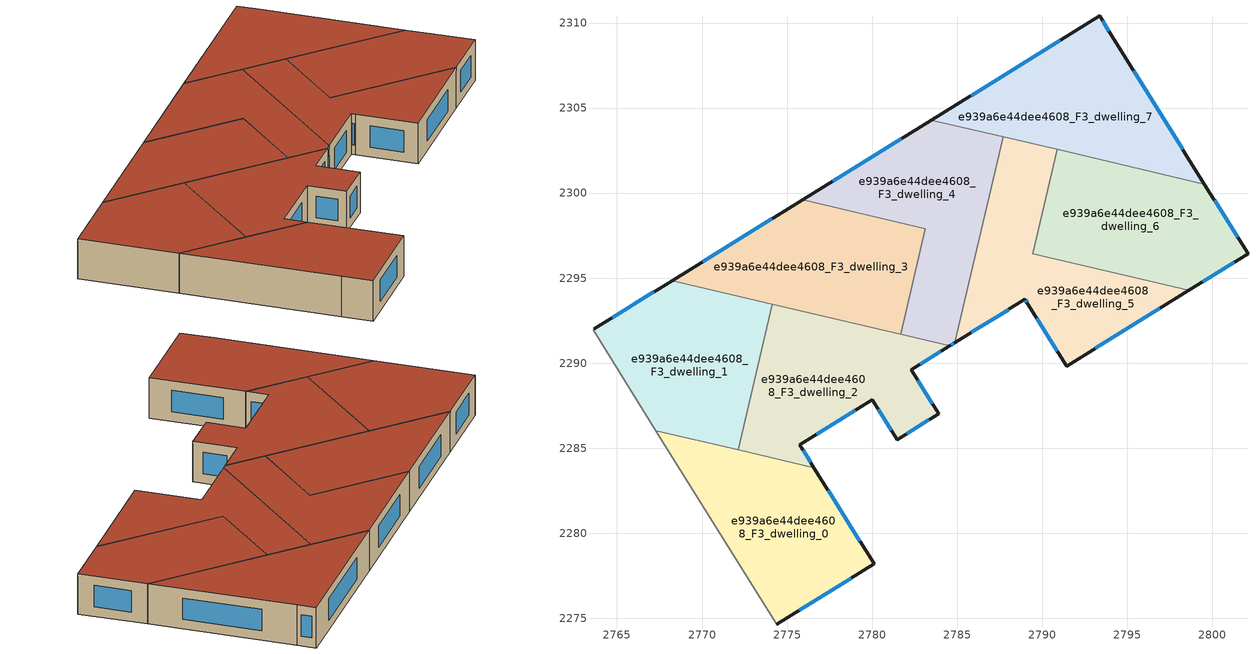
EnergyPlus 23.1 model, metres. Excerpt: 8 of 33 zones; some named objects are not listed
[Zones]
e939a6e44dee4608_F3_dwelling_0
 floor to e939a6e44dee4608_F2_dwelling_0 (EU_floor_Construction): 2776.58,2283.85 2780.11,2278.19 2774.38,2274.65 2773.24,2276.48 2767.29,2286.03 z9
 wall outside (EU_wall_Construction): 2774.38,2274.65 2780.11,2278.19 2776.58,2283.85 z9:12
 wall adiabatic (EU_wall_Construction): 2767.29,2286.03 2773.24,2276.48 2774.38,2274.65 z9:12
 wall to e939a6e44dee4608_F3_dwelling_1 (EU_wall_Construction): 2772.13,2284.9 2767.29,2286.03 z9:12
 wall to e939a6e44dee4608_F3_dwelling_2 (EU_wall_Construction): 2776.58,2283.85 2772.13,2284.9 z9:12
 window (EU_Window_Construction): 2779.28,2279.52 2777.41,2282.52 / 2775.73,2275.48 2778.77,2277.36 z9.7:11.3
 roof outside (EU_roof_Construction): 2780.11,2278.19 2776.58,2283.85 2767.29,2286.03 2773.24,2276.48 2774.38,2274.65 z12
e939a6e44dee4608_F3_dwelling_1
 floor to e939a6e44dee4608_F2_dwelling_1 (EU_floor_Construction): 2774.14,2293.47 2772.13,2284.9 2767.29,2286.03 2763.59,2291.97 2763.65,2292.01 2768.24,2294.85 z9
 wall outside (EU_wall_Construction): 2768.24,2294.85 2763.65,2292.01 z9:12
 wall adiabatic (EU_wall_Construction): 2763.65,2292.01 2763.59,2291.97 2767.29,2286.03 z9:12
 wall to e939a6e44dee4608_F3_dwelling_2 (EU_wall_Construction): 2772.13,2284.9 2774.14,2293.47 z9:12
 wall to e939a6e44dee4608_F3_dwelling_3 (EU_wall_Construction): 2774.14,2293.47 2768.24,2294.85 z9:12
 window (EU_Window_Construction): 2767.16,2294.19 2764.73,2292.68 z9.7:11.3
 roof outside (EU_roof_Construction): 2772.13,2284.9 2774.14,2293.47 2768.24,2294.85 2763.65,2292.01 2763.59,2291.97 2767.29,2286.03 z12
e939a6e44dee4608_F3_dwelling_2
 floor to e939a6e44dee4608_F2_dwelling_2 (EU_floor_Construction): 2784.57,2291.02 2782.29,2289.61 2783.92,2287.01 2781.47,2285.5 2780.01,2287.84 2775.74,2285.2 2776.58,2283.85 2772.13,2284.9 2774.14,2293.47 z9
 wall outside (EU_wall_Construction): 2776.58,2283.85 2775.74,2285.2 2780.01,2287.84 2781.47,2285.5 2783.92,2287.01 2782.29,2289.61 2784.57,2291.02 z9:12
 wall to e939a6e44dee4608_F3_dwelling_4 (EU_wall_Construction): 2784.57,2291.02 2781.68,2291.7 z9:12
 wall to e939a6e44dee4608_F3_dwelling_3 (EU_wall_Construction): 2781.68,2291.7 2774.14,2293.47 z9:12
 window (EU_Window_Construction): 2776.38,2284.17 2775.94,2284.89 / 2782.83,2289.94 2784.04,2290.69 / 2783.53,2287.62 2782.67,2289 / 2782.04,2285.85 2783.34,2286.66 / 2780.35,2287.29 2781.13,2286.05 / 2776.74,2285.82 2779.01,2287.22 z9.7:11.3
 roof outside (EU_roof_Construction): 2783.92,2287.01 2782.29,2289.61 2784.57,2291.02 2774.14,2293.47 2772.13,2284.9 2776.58,2283.85 2775.74,2285.2 2780.01,2287.84 2781.47,2285.5 z12
e939a6e44dee4608_F3_dwelling_3
 floor to e939a6e44dee4608_F2_dwelling_3 (EU_floor_Construction): 2783.14,2297.91 2781.68,2291.7 2768.24,2294.85 2775.91,2299.6 z9
 wall outside (EU_wall_Construction): 2775.91,2299.6 2768.24,2294.85 z9:12
 wall to e939a6e44dee4608_F3_dwelling_4 (EU_wall_Construction): 2781.68,2291.7 2783.14,2297.91 2775.91,2299.6 z9:12
 window (EU_Window_Construction): 2774.11,2298.49 2770.04,2295.97 z9.7:11.3
 roof outside (EU_roof_Construction): 2781.68,2291.7 2783.14,2297.91 2775.91,2299.6 2768.24,2294.85 z12
e939a6e44dee4608_F3_dwelling_4
 floor to e939a6e44dee4608_F2_dwelling_4 (EU_floor_Construction): 2787.71,2303.31 2784.87,2291.21 2784.57,2291.02 2781.68,2291.7 2783.14,2297.91 2775.91,2299.6 2783.49,2304.29 z9
 wall outside (EU_wall_Construction): 2783.49,2304.29 2775.91,2299.6 / 2784.57,2291.02 2784.87,2291.21 z9:12
 wall to e939a6e44dee4608_F3_dwelling_5 (EU_wall_Construction): 2784.87,2291.21 2787.71,2303.31 z9:12
 wall to e939a6e44dee4608_F3_dwelling_7 (EU_wall_Construction): 2787.71,2303.31 2783.49,2304.29 z9:12
 window (EU_Window_Construction): 2781.71,2303.19 2777.69,2300.7 / 2784.64,2291.07 2784.8,2291.16 z9.7:11.3
 roof outside (EU_roof_Construction): 2784.87,2291.21 2787.71,2303.31 2783.49,2304.29 2775.91,2299.6 2783.14,2297.91 2781.68,2291.7 2784.57,2291.02 z12
e939a6e44dee4608_F3_dwelling_5
 floor to e939a6e44dee4608_F2_dwelling_5 (EU_floor_Construction): 2790.87,2302.56 2789.43,2296.43 2798.61,2294.28 2791.44,2289.83 2789.13,2293.52 2788.99,2293.75 2784.87,2291.21 2787.71,2303.31 z9
 wall outside (EU_wall_Construction): 2784.87,2291.21 2788.99,2293.75 2789.13,2293.52 2791.44,2289.83 2798.61,2294.28 z9:12
 wall to e939a6e44dee4608_F3_dwelling_6 (EU_wall_Construction): 2798.61,2294.28 2789.43,2296.43 2790.87,2302.56 z9:12
 wall to e939a6e44dee4608_F3_dwelling_7 (EU_wall_Construction): 2790.87,2302.56 2787.71,2303.31 z9:12
 window (EU_Window_Construction): 2793.12,2290.88 2796.93,2293.23 / 2789.67,2292.65 2790.9,2290.7 / 2789.02,2293.7 2789.1,2293.57 / 2785.84,2291.8 2788.02,2293.15 z9.7:11.3
 roof outside (EU_roof_Construction): 2798.61,2294.28 2789.43,2296.43 2790.87,2302.56 2787.71,2303.31 2784.87,2291.21 2788.99,2293.75 2789.13,2293.52 2791.44,2289.83 z12
e939a6e44dee4608_F3_dwelling_6
 floor to e939a6e44dee4608_F2_dwelling_6 (EU_floor_Construction): 2799.54,2300.53 2802.1,2296.44 2798.61,2294.28 2789.43,2296.43 2790.87,2302.56 z9
 wall outside (EU_wall_Construction): 2798.61,2294.28 2802.1,2296.44 2799.54,2300.53 z9:12
 wall to e939a6e44dee4608_F3_dwelling_7 (EU_wall_Construction): 2799.54,2300.53 2790.87,2302.56 z9:12
 window (EU_Window_Construction): 2801.5,2297.4 2800.15,2299.57 / 2799.43,2294.78 2801.28,2295.93 z9.7:11.3
 roof outside (EU_roof_Construction): 2802.1,2296.44 2799.54,2300.53 2790.87,2302.56 2789.43,2296.43 2798.61,2294.28 z12
e939a6e44dee4608_F3_dwelling_7
 floor to e939a6e44dee4608_F2_dwelling_7 (EU_floor_Construction): 2794.09,2309.25 2799.54,2300.53 2783.49,2304.29 2793.39,2310.42 z9
 wall outside (EU_wall_Construction): 2799.54,2300.53 2794.09,2309.25 2793.39,2310.42 2783.49,2304.29 z9:12
 window (EU_Window_Construction): 2791.07,2308.98 2785.82,2305.73 / 2793.93,2309.52 2793.56,2310.15 / 2798.26,2302.58 2795.37,2307.2 z9.7:11.3
 roof outside (EU_roof_Construction): 2799.54,2300.53 2794.09,2309.25 2793.39,2310.42 2783.49,2304.29 z12
[Building]
EU S2 Campaign: North Axis=0; Terrain=City; Solar Distribution=FullExterior
[Site:Location]
Budapest.Ferenc.Liszt.Intl.AP: Latitude=47.437; Longitude=19.256; Time Zone=1; Elevation=185
[SizingPeriod:WeatherFileDays]
AnnualSizingPeriod: Begin Month=1; Begin Day of Month=1; End Month=12; End Day of Month=31; Day of Week for Start Day=Monday; Use Weather File Daylight Saving Period=No; Use Weather File Rain and Snow Indicators=No
[MATERIAL]
EU_InternalMass_Material: Roughness=MediumRough; Thickness=0.1; Conductivity=1; Density=1800; Specific Heat=900; Thermal Absorptance=0.9; Solar Absorptance=0.7; Visible Absorptance=0.7
[MATERIAL:NOMASS] Roughness=MediumRough; Thermal Absorptance=0.9; Solar Absorptance=0.7; Visible Absorptance=0.7
Name | Thermal Resistance
EU_wall_NoMass | 0.832559
EU_roof_NoMass | 1.39638
EU_floor_NoMass | 0.872794
[WINDOWMATERIAL:SIMPLEGLAZINGSYSTEM]
EU_Window_SimpleGlazing: UFactor=2.79869; Solar Heat Gain Coefficient=0.75; Visible Transmittance=0.75
[CONSTRUCTION]
EU_wall_Construction: EU_wall_NoMass
EU_roof_Construction: EU_roof_NoMass
EU_floor_Construction: EU_floor_NoMass
EU_Window_Construction: EU_Window_SimpleGlazing
EU_InternalMass_Construction: EU_InternalMass_Material
[ZONE] Type=1; Multiplier=1; Ceiling Height=autocalculate; Floor Area=autocalculate; Part of Total Floor Area=Yes
Name | Volume
e939a6e44dee4608_F3_dwelling_0 | 203.001
e939a6e44dee4608_F3_dwelling_1 | 202.999
e939a6e44dee4608_F3_dwelling_2 | 203.002
e939a6e44dee4608_F3_dwelling_3 | 202.952
e939a6e44dee4608_F3_dwelling_4 | 202.971
e939a6e44dee4608_F3_dwelling_5 | 202.998
e939a6e44dee4608_F3_dwelling_6 | 203.013
e939a6e44dee4608_F3_dwelling_7 | 203.012
[INTERNALMASS] Construction=EU_InternalMass_Construction
Name | Zone or ZoneList | Surface Area
e939a6e44dee4608_F3_dwelling_0_EU_InternalMass | e939a6e44dee4608_F3_dwelling_0 | 67.6668
e939a6e44dee4608_F3_dwelling_1_EU_InternalMass | e939a6e44dee4608_F3_dwelling_1 | 67.6662
e939a6e44dee4608_F3_dwelling_2_EU_InternalMass | e939a6e44dee4608_F3_dwelling_2 | 67.6668
e939a6e44dee4608_F3_dwelling_3_EU_InternalMass | e939a6e44dee4608_F3_dwelling_3 | 67.6525
e939a6e44dee4608_F3_dwelling_4_EU_InternalMass | e939a6e44dee4608_F3_dwelling_4 | 67.657
e939a6e44dee4608_F3_dwelling_5_EU_InternalMass | e939a6e44dee4608_F3_dwelling_5 | 67.6654
e939a6e44dee4608_F3_dwelling_6_EU_InternalMass | e939a6e44dee4608_F3_dwelling_6 | 67.6708
e939a6e44dee4608_F3_dwelling_7_EU_InternalMass | e939a6e44dee4608_F3_dwelling_7 | 67.6707
[OTHEREQUIPMENT] Fuel Type=Electricity; Design Level Calculation Method=Watts/Area; Power per Zone Floor Area=1; Fraction Latent=0; Fraction Radiant=0; Fraction Lost=0; Carbon Dioxide Generation Rate=0; EndUse Subcategory=EU_Step8_InternalGains
Name | Zone or ZoneList or Space or SpaceList | Schedule
EU_Step8_InternalGain_e939a6e44dee4608_F3_dwelling_0_f000 | e939a6e44dee4608_F3_dwelling_0 | EU_Step8_GainSchedule_e939a6e44dee4608_F3_dwelling_0_f000
EU_Step8_InternalGain_e939a6e44dee4608_F3_dwelling_1_f000 | e939a6e44dee4608_F3_dwelling_1 | EU_Step8_GainSchedule_e939a6e44dee4608_F3_dwelling_1_f000
EU_Step8_InternalGain_e939a6e44dee4608_F3_dwelling_2_f000 | e939a6e44dee4608_F3_dwelling_2 | EU_Step8_GainSchedule_e939a6e44dee4608_F3_dwelling_2_f000
EU_Step8_InternalGain_e939a6e44dee4608_F3_dwelling_3_f000 | e939a6e44dee4608_F3_dwelling_3 | EU_Step8_GainSchedule_e939a6e44dee4608_F3_dwelling_3_f000
EU_Step8_InternalGain_e939a6e44dee4608_F3_dwelling_4_f000 | e939a6e44dee4608_F3_dwelling_4 | EU_Step8_GainSchedule_e939a6e44dee4608_F3_dwelling_4_f000
EU_Step8_InternalGain_e939a6e44dee4608_F3_dwelling_5_f000 | e939a6e44dee4608_F3_dwelling_5 | EU_Step8_GainSchedule_e939a6e44dee4608_F3_dwelling_5_f000
EU_Step8_InternalGain_e939a6e44dee4608_F3_dwelling_6_f000 | e939a6e44dee4608_F3_dwelling_6 | EU_Step8_GainSchedule_e939a6e44dee4608_F3_dwelling_6_f000
EU_Step8_InternalGain_e939a6e44dee4608_F3_dwelling_7_f000 | e939a6e44dee4608_F3_dwelling_7 | EU_Step8_GainSchedule_e939a6e44dee4608_F3_dwelling_7_f000
[ZONEVENTILATION:DESIGNFLOWRATE] Schedule=EU_AlwaysOn; Design Flow Rate Calculation Method=AirChanges/Hour; Air Changes per Hour=0.475469; Ventilation Type=Natural; Fan Pressure Rise=0; Fan Total Efficiency=1; Constant Term Coefficient=1; Temperature Term Coefficient=0; Velocity Term Coefficient=0; Velocity Squared Term Coefficient=0; Minimum Indoor Temperature=-100; Maximum Indoor Temperature=100; Delta Temperature=-100; Minimum Outdoor Temperature=-100; Maximum Outdoor Temperature=100; Maximum Wind Speed=40
Name | Zone or ZoneList or Space or SpaceList
EU_ConstantAir_e939a6e44dee4608_F3_dwelling_0 | e939a6e44dee4608_F3_dwelling_0
EU_ConstantAir_e939a6e44dee4608_F3_dwelling_1 | e939a6e44dee4608_F3_dwelling_1
EU_ConstantAir_e939a6e44dee4608_F3_dwelling_2 | e939a6e44dee4608_F3_dwelling_2
EU_ConstantAir_e939a6e44dee4608_F3_dwelling_3 | e939a6e44dee4608_F3_dwelling_3
EU_ConstantAir_e939a6e44dee4608_F3_dwelling_4 | e939a6e44dee4608_F3_dwelling_4
EU_ConstantAir_e939a6e44dee4608_F3_dwelling_5 | e939a6e44dee4608_F3_dwelling_5
EU_ConstantAir_e939a6e44dee4608_F3_dwelling_6 | e939a6e44dee4608_F3_dwelling_6
EU_ConstantAir_e939a6e44dee4608_F3_dwelling_7 | e939a6e44dee4608_F3_dwelling_7
[HVACTEMPLATE:ZONE:IDEALLOADSAIRSYSTEM] System Availability Schedule=EU_AlwaysOn; Maximum Heating Supply Air Temperature=50; Minimum Cooling Supply Air Temperature=13; Maximum Heating Supply Air Humidity Ratio=0.0156; Minimum Cooling Supply Air Humidity Ratio=0.0077; Heating Limit=NoLimit; Cooling Limit=NoLimit; Heating Availability Schedule=EU_AlwaysOn; Cooling Availability Schedule=EU_CoolingOff; Dehumidification Control Type=ConstantSensibleHeatRatio; Cooling Sensible Heat Ratio=0.7; Dehumidification Setpoint=60; Humidification Control Type=None; Humidification Setpoint=30; Outdoor Air Method=None; Outdoor Air Flow Rate per Person=0.00944; Outdoor Air Flow Rate per Zone Floor Area=0; Outdoor Air Flow Rate per Zone=0; Demand Controlled Ventilation Type=None; Outdoor Air Economizer Type=NoEconomizer; Heat Recovery Type=None; Sensible Heat Recovery Effectiveness=0.7; Latent Heat Recovery Effectiveness=0.65
Name | Template Thermostat
e939a6e44dee4608_F3_dwelling_0 | EU_HeatOnly_e939a6e44dee4608_F3_dwelling_0
e939a6e44dee4608_F3_dwelling_1 | EU_HeatOnly_e939a6e44dee4608_F3_dwelling_1
e939a6e44dee4608_F3_dwelling_2 | EU_HeatOnly_e939a6e44dee4608_F3_dwelling_2
e939a6e44dee4608_F3_dwelling_3 | EU_HeatOnly_e939a6e44dee4608_F3_dwelling_3
e939a6e44dee4608_F3_dwelling_4 | EU_HeatOnly_e939a6e44dee4608_F3_dwelling_4
e939a6e44dee4608_F3_dwelling_5 | EU_HeatOnly_e939a6e44dee4608_F3_dwelling_5
e939a6e44dee4608_F3_dwelling_6 | EU_HeatOnly_e939a6e44dee4608_F3_dwelling_6
e939a6e44dee4608_F3_dwelling_7 | EU_HeatOnly_e939a6e44dee4608_F3_dwelling_7
[SIZING:ZONE] Zone Cooling Design Supply Air Temperature Input Method=SupplyAirTemperature; Zone Cooling Design Supply Air Temperature=13; Zone Heating Design Supply Air Temperature Input Method=SupplyAirTemperature; Zone Heating Design Supply Air Temperature=50; Zone Cooling Design Supply Air Humidity Ratio=0.008; Zone Heating Design Supply Air Humidity Ratio=0.008; Cooling Design Air Flow Method=DesignDay; Cooling Design Air Flow Rate=0; Cooling Minimum Air Flow per Zone Floor Area=0.000762; Cooling Minimum Air Flow=0; Cooling Minimum Air Flow Fraction=0.2; Heating Design Air Flow Method=DesignDay; Heating Design Air Flow Rate=0; Heating Maximum Air Flow per Zone Floor Area=0.002032; Heating Maximum Air Flow=0.141576; Heating Maximum Air Flow Fraction=0.3; Account for Dedicated Outdoor Air System=No; Dedicated Outdoor Air System Control Strategy=NeutralSupplyAir; Dedicated Outdoor Air Low Setpoint Temperature for Design=autosize; Dedicated Outdoor Air High Setpoint Temperature for Design=autosize; Zone Load Sizing Method=Sensible Load Only No Latent Load; Zone Latent Cooling Design Supply Air Humidity Ratio Input Method=HumidityRatioDifference; Zone Cooling Design Supply Air Humidity Ratio Difference=0.005; Zone Latent Heating Design Supply Air Humidity Ratio Input Method=HumidityRatioDifference; Zone Humidification Design Supply Air Humidity Ratio Difference=0.005
e939a6e44dee4608_F3_dwelling_0; e939a6e44dee4608_F3_dwelling_1; e939a6e44dee4608_F3_dwelling_2; e939a6e44dee4608_F3_dwelling_3; e939a6e44dee4608_F3_dwelling_4; e939a6e44dee4608_F3_dwelling_5; e939a6e44dee4608_F3_dwelling_6; e939a6e44dee4608_F3_dwelling_7
[SCHEDULE:CONSTANT]
Name | Hourly Value
EU_AlwaysOn | 1
EU_CoolingOff | 0
[SCHEDULE:FILE] Column Number=1; Rows to Skip at Top=0; Number of Hours of Data=8760; Column Separator=Comma; Interpolate to Timestep=No; Minutes per Item=60; Adjust Schedule for Daylight Savings=Yes
Name | File
EU_Step8_GainSchedule_e939a6e44dee4608_F3_dwelling_0_f000 | ../../schedules/e939a6e44dee4608/e939a6e44dee4608_F3_dwelling_0_f000_gain.csv
EU_Step8_GainSchedule_e939a6e44dee4608_F3_dwelling_1_f000 | ../../schedules/e939a6e44dee4608/e939a6e44dee4608_F3_dwelling_1_f000_gain.csv
EU_Step8_GainSchedule_e939a6e44dee4608_F3_dwelling_2_f000 | ../../schedules/e939a6e44dee4608/e939a6e44dee4608_F3_dwelling_2_f000_gain.csv
EU_Step8_GainSchedule_e939a6e44dee4608_F3_dwelling_3_f000 | ../../schedules/e939a6e44dee4608/e939a6e44dee4608_F3_dwelling_3_f000_gain.csv
EU_Step8_GainSchedule_e939a6e44dee4608_F3_dwelling_4_f000 | ../../schedules/e939a6e44dee4608/e939a6e44dee4608_F3_dwelling_4_f000_gain.csv
EU_Step8_GainSchedule_e939a6e44dee4608_F3_dwelling_5_f000 | ../../schedules/e939a6e44dee4608/e939a6e44dee4608_F3_dwelling_5_f000_gain.csv
EU_Step8_GainSchedule_e939a6e44dee4608_F3_dwelling_6_f000 | ../../schedules/e939a6e44dee4608/e939a6e44dee4608_F3_dwelling_6_f000_gain.csv
EU_Step8_GainSchedule_e939a6e44dee4608_F3_dwelling_7_f000 | ../../schedules/e939a6e44dee4608/e939a6e44dee4608_F3_dwelling_7_f000_gain.csv
